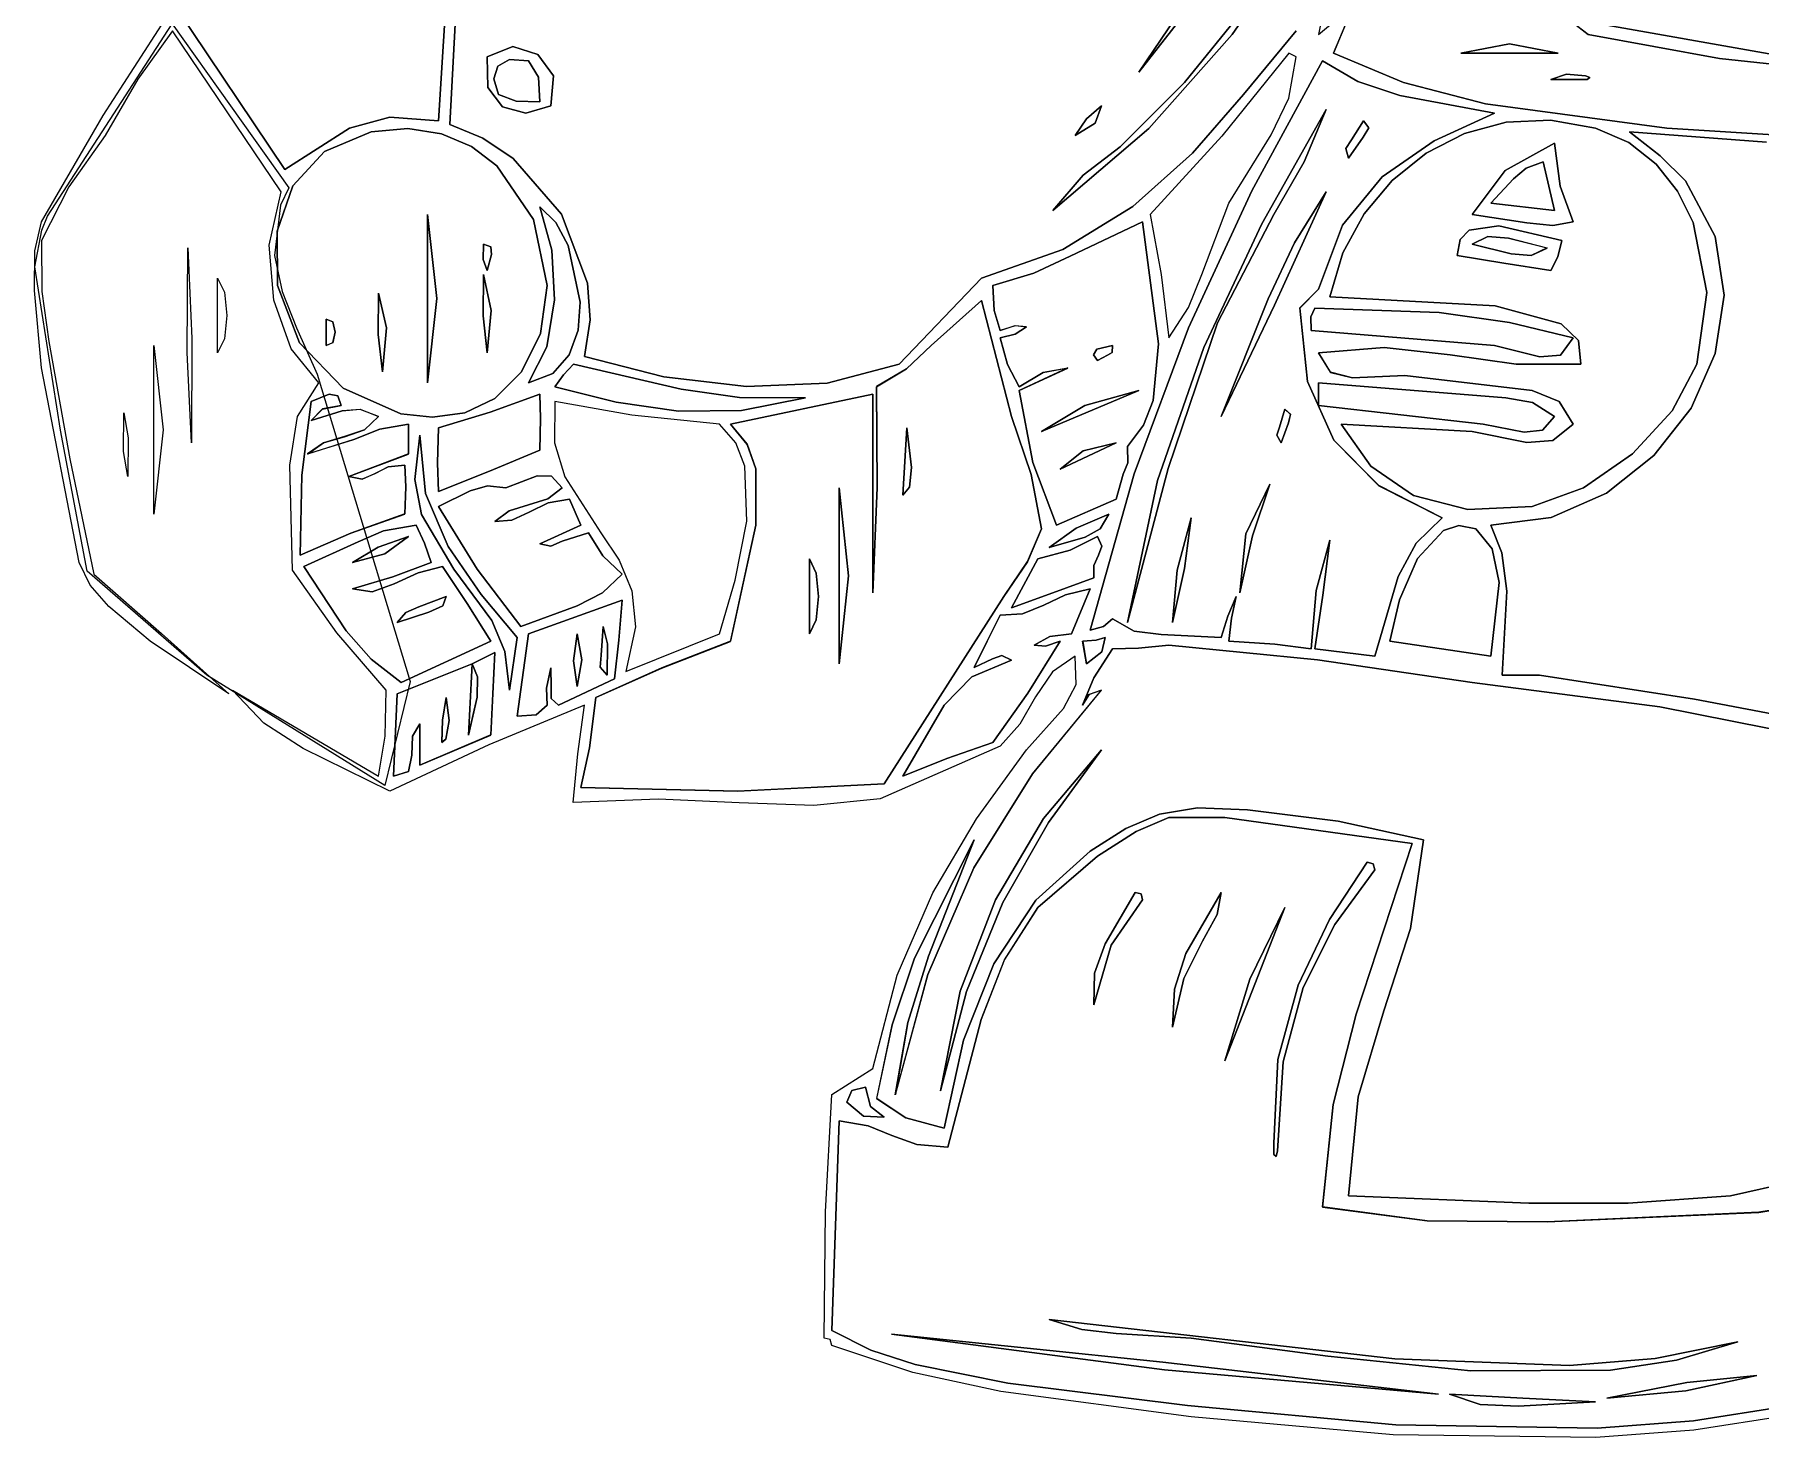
# Model space of a CAD drawing. Header units: inches. Extents: x 9 to 288, y -355 to -66.
# Drawn here: x 9.2 to 112.6, y -345.6 to -261.6 of the extents above; entities that cross this region are included whole.
import ezdxf

# ---------------------------------------------------------------- set-up
doc = ezdxf.new("R2010")
doc.units = ezdxf.units.IN
doc.header["$MEASUREMENT"] = 0
doc.layers.add('Layer 1', color=7, linetype='Continuous')

msp = doc.modelspace()

# ---------------------------------------------------------------- linework, layer by layer
at = {"layer": 'Layer 1', "color": 7, "lineweight": 9}
for points in [[(75.35, -263.83), (78.47, -259.86), (81.18, -255.53), (84.77, -250.59), (85.49, -249.06), (85.67, -247.45), (83.36, -251.88), (80.63, -256.04), (75.35, -263.83), (75.35, -263.83)], [(85.67, -247.45), (85.49, -249.06), (84.77, -250.59), (81.18, -255.53), (78.47, -259.86), (75.35, -263.83), (80.63, -256.04), (83.36, -251.88), (85.67, -247.45), (85.67, -247.45)], [(87.69, -250.37), (84.81, -255.39), (81.62, -260.11), (78.09, -264.45), (74.23, -268.32), (72.02, -270.01), (70.19, -272.13), (75.94, -267.22), (80.95, -261.58), (85.3, -255.27), (89.04, -248.35), (88.09, -249.21), (87.69, -250.37), (87.69, -250.37)], [(89.04, -248.35), (85.3, -255.27), (80.95, -261.58), (75.94, -267.22), (70.19, -272.13), (72.02, -270.01), (74.23, -268.32), (78.09, -264.45), (81.62, -260.11), (84.81, -255.39), (87.69, -250.37), (88.09, -249.21), (89.04, -248.35), (89.04, -248.35)], [(102.72, -260.91), (113.46, -262.8), (118.98, -263.39), (124.49, -263.38), (121.4, -262.52), (118.82, -260.88), (116.84, -258.59), (115.51, -255.75), (109.21, -253.42), (102.73, -251.26), (102.54, -251.75), (102.28, -252.16), (102.17, -251.14), (101.38, -250.82), (101.34, -253.36), (101.7, -255.93), (102.72, -260.91), (102.72, -260.91)], [(101.38, -250.82), (102.17, -251.14), (102.28, -252.16), (102.54, -251.75), (102.72, -251.26), (109.21, -253.42), (115.51, -255.75), (116.84, -258.59), (118.82, -260.88), (121.4, -262.52), (124.49, -263.38), (118.98, -263.39), (113.46, -262.8), (102.72, -260.91), (101.7, -255.93), (101.34, -253.36), (101.38, -250.82), (101.38, -250.82)], [(17.69, -260.01), (24.19, -269.66), (28.05, -267.2), (30.47, -266.54), (33.39, -266.75), (34.26, -252.74)], [(34.27, -252.74), (33.39, -266.75), (30.47, -266.54), (28.05, -267.2), (24.19, -269.66), (17.69, -260.01)], [(34.8, -253.05), (34.06, -266.97), (36.05, -267.8), (37.86, -269.01), (40.75, -272.35), (42.31, -276.47), (42.47, -278.67), (42.14, -280.88), (46.88, -282.08), (51.85, -282.66), (56.67, -282.46), (60.99, -281.33), (65.93, -276.17), (70.8, -274.46), (74.99, -271.88), (78.57, -268.7), (81.63, -265.18), (84.77, -261.36)], [(84.77, -261.36), (81.63, -265.18), (78.57, -268.7), (74.99, -271.88), (70.8, -274.46), (65.93, -276.17), (60.99, -281.33), (56.67, -282.46), (51.85, -282.66), (46.88, -282.08), (42.14, -280.88), (42.47, -278.67), (42.31, -276.47), (40.75, -272.35), (37.86, -269.01), (36.05, -267.8), (34.07, -266.97), (34.8, -253.05)], [(86.12, -261.59), (89.41, -258.82), (91, -257.38), (92.18, -255.53), (90.62, -255.26), (89.36, -255.42), (87.62, -256.76), (86.64, -259), (86.12, -261.59), (86.12, -261.59)], [(133.69, -264.95), (127.79, -266.78), (121.09, -267.59), (114.02, -267.64), (106.99, -267.19), (96.12, -265.73), (91.2, -264.46), (87.02, -262.71), (87.93, -260.52), (89.55, -259.5), (91.81, -259.3), (94.65, -259.57), (99.17, -260.03), (100.93, -260.54), (102.28, -261.59), (110.14, -263.02), (118.36, -263.89), (133.69, -264.95), (133.69, -264.95)], [(102.28, -261.59), (100.92, -260.54), (99.17, -260.03), (94.65, -259.57), (91.81, -259.3), (89.55, -259.5), (87.93, -260.51), (87.02, -262.71), (91.2, -264.46), (96.12, -265.73), (106.99, -267.19), (114.02, -267.64), (121.09, -267.59), (127.79, -266.78), (133.69, -264.95), (118.36, -263.89), (110.14, -263.02), (102.28, -261.59), (102.28, -261.59)], [(114.25, -344.31), (108.61, -345.18), (102.73, -345.62), (90.59, -345.47), (78.49, -344.38), (67.09, -342.86), (61.8, -341.73), (56.95, -340.12), (56.86, -339.76), (56.5, -339.67), (56.57, -332.11), (56.95, -325.08), (59.41, -323.51), (60.88, -317.93), (63, -313), (65.62, -308.56), (68.61, -304.44), (70.84, -301.96), (71.59, -300.52), (71.53, -298.83), (70.17, -299.75), (69.15, -301.25), (68.21, -302.89), (67.04, -304.22), (63.45, -305.79), (59.86, -307.36), (55.87, -307.76), (51.4, -307.61), (46.57, -307.39), (41.46, -307.58), (41.73, -304.67), (42.14, -301.75), (36.4, -304.14), (30.47, -306.91), (25.28, -304.36), (22.93, -302.84), (21.05, -300.85), (29.8, -306.01), (30.2, -303.61), (30.25, -300.85), (27.29, -297.42), (24.64, -293.67), (24.48, -287.39), (24.94, -284.47), (26.21, -282.45), (24.56, -280.42), (23.52, -277.5), (23.25, -274.2), (23.96, -271.01), (17.46, -261.36), (15.38, -264.25), (13.42, -267.64), (11.23, -270.71), (9.6, -273.93), (9.62, -276.98), (10.05, -279.98), (11.3, -287.01), (12.74, -293.9), (16.8, -297.47), (20.82, -301.07), (16.11, -297.93), (13.64, -295.84), (12.51, -294.57), (11.85, -293.22), (9.6, -281.55), (9.18, -276.92), (9.21, -274.55), (9.6, -272.8), (13.3, -266.43), (17.01, -260.69)], [(30.18, -306.56), (19.51, -299.95), (12.33, -293.72), (10.74, -285.28), (9.21, -275.49), (9.63, -273.31), (9.97, -272.47), (17.43, -260.95), (24.42, -270.77), (23.92, -271.81), (23.57, -274.83), (24.03, -276.98), (24.88, -279.16), (26.12, -281.92), (31.69, -300.33), (30.18, -306.56), (30.18, -306.56)], [(36.31, -262.93), (36.34, -264.76), (37.23, -265.91), (38.62, -266.3), (40.12, -265.85), (40.27, -264.06), (39.34, -262.78), (37.84, -262.3), (36.31, -262.93), (36.31, -262.93)], [(40.12, -265.85), (38.62, -266.3), (37.23, -265.91), (36.34, -264.76), (36.31, -262.93), (37.84, -262.3), (39.34, -262.78), (40.27, -264.06), (40.12, -265.85), (40.12, -265.85)], [(94.65, -262.71), (100.48, -262.71), (97.56, -262.15), (94.65, -262.71), (94.65, -262.71)], [(100.48, -262.71), (94.65, -262.71), (97.56, -262.15), (100.48, -262.71), (100.48, -262.71)], [(36.98, -265.18), (38.04, -265.58), (39.45, -265.62), (39.37, -264.13), (38.78, -263.16), (37.64, -263.08), (36.94, -263.48), (36.71, -264.23), (36.98, -265.18), (36.98, -265.18)], [(38.78, -263.16), (39.37, -264.13), (39.45, -265.62), (38.04, -265.58), (36.98, -265.18), (36.71, -264.23), (36.94, -263.48), (37.64, -263.08), (38.78, -263.16), (38.78, -263.16)], [(81.18, -295.24), (80.68, -296.42), (80.29, -297.71), (76.69, -297.53), (75.07, -297.33), (73.78, -296.59), (73.23, -297.04), (72.43, -297.26), (75.07, -287.89), (78.33, -279.15), (82.12, -270.94), (86.35, -263.16), (88.48, -264.39), (90.99, -265.24), (96.67, -266.3), (93.05, -267.95), (89.93, -270.11), (87.55, -273), (86.12, -276.84), (85, -277.97), (85.45, -282.36), (87.03, -285.89), (89.73, -288.61), (93.52, -290.53), (91.97, -292.06), (90.88, -294.05), (89.49, -298.83), (85.9, -298.38), (86.37, -295.16), (86.79, -291.88), (85.98, -294.88), (85.67, -298.38), (83.5, -298.1), (80.74, -297.93), (80.91, -296.54), (81.18, -295.24), (81.18, -295.24)], [(80.74, -297.93), (83.5, -298.1), (85.67, -298.38), (85.98, -294.88), (86.79, -291.88), (86.37, -295.16), (85.9, -298.38), (89.49, -298.83), (90.88, -294.05), (91.97, -292.06), (93.52, -290.53), (89.73, -288.6), (87.03, -285.89), (85.45, -282.36), (85, -277.96), (86.12, -276.84), (87.55, -273), (89.93, -270.11), (93.05, -267.95), (96.67, -266.3), (90.99, -265.24), (88.48, -264.39), (86.35, -263.16), (82.12, -270.94), (78.33, -279.15), (75.07, -287.89), (72.43, -297.26), (73.23, -297.04), (73.78, -296.59), (75.07, -297.33), (76.69, -297.53), (80.29, -297.71), (80.68, -296.42), (81.18, -295.24), (80.91, -296.54), (80.74, -297.93), (80.74, -297.93)], [(76.02, -272.36), (76.68, -275.96), (77.15, -279.76), (78.32, -277.94), (79.12, -275.95), (80.74, -271.68), (83.28, -267.59), (84.34, -265.4), (84.77, -262.93), (84.33, -262.71), (80.32, -267.67), (76.02, -272.36), (76.02, -272.36)], [(71.54, -267.64), (72.74, -266.89), (73.11, -265.85), (72.22, -266.64), (71.54, -267.64), (71.54, -267.64)], [(73.11, -265.85), (72.74, -266.89), (71.54, -267.64), (72.22, -266.64), (73.11, -265.85), (73.11, -265.85)], [(74.68, -296.81), (77.1, -287.57), (80.06, -278.86), (83.43, -272.36), (85.26, -269.21), (86.57, -266.07), (82.71, -272.93), (79.24, -280.34), (76.47, -288.3), (74.68, -296.81), (74.68, -296.81)], [(86.57, -266.07), (85.26, -269.21), (83.43, -272.36), (80.06, -278.86), (77.1, -287.57), (74.68, -296.81), (76.47, -288.3), (79.24, -280.34), (82.71, -272.93), (86.57, -266.07), (86.57, -266.07)], [(87.47, -284.92), (95.32, -285.37), (98.59, -286.03), (100.15, -285.91), (101.38, -284.92), (100.54, -283.56), (98.91, -282.9), (91.28, -282), (88.16, -282.15), (86.83, -281.81), (86.12, -280.66), (90.05, -280.33), (94.01, -280.77), (97.95, -281.33), (101.83, -281.33), (101.69, -279.91), (100.66, -278.91), (96.71, -277.84), (86.79, -277.29), (87.58, -274.67), (88.85, -272.33), (90.53, -270.32), (92.56, -268.7), (94.86, -267.52), (97.36, -266.84), (100.01, -266.71), (102.72, -267.19), (104.71, -268.06), (106.34, -269.35), (107.63, -270.96), (108.57, -272.84), (109.39, -277.04), (108.78, -281.33), (107.31, -284.12), (104.93, -286.7), (102, -288.74), (98.91, -289.86), (95.06, -290.04), (91.81, -289.19), (89.25, -287.44), (87.47, -284.92), (87.47, -284.92)], [(98.91, -289.86), (102, -288.74), (104.93, -286.7), (107.31, -284.12), (108.78, -281.33), (109.39, -277.04), (108.57, -272.84), (107.63, -270.97), (106.34, -269.35), (104.71, -268.06), (102.72, -267.19), (100.01, -266.71), (97.36, -266.84), (94.86, -267.52), (92.56, -268.7), (90.53, -270.32), (88.85, -272.33), (87.58, -274.67), (86.79, -277.29), (96.71, -277.84), (100.66, -278.91), (101.69, -279.91), (101.83, -281.33), (97.95, -281.33), (94.01, -280.77), (90.05, -280.33), (86.12, -280.66), (86.83, -281.82), (88.16, -282.15), (91.28, -282), (98.91, -282.9), (100.54, -283.56), (101.38, -284.92), (100.15, -285.91), (98.59, -286.03), (95.32, -285.37), (87.47, -284.92), (89.25, -287.44), (91.81, -289.19), (95.06, -290.04), (98.91, -289.86), (98.91, -289.86)], [(87.92, -268.99), (88.79, -267.74), (89.14, -267.18), (88.81, -266.75), (88.1, -267.89), (87.76, -268.41), (87.92, -268.99), (87.92, -268.99)], [(88.81, -266.75), (89.14, -267.18), (88.79, -267.74), (87.92, -268.99), (87.76, -268.41), (88.1, -267.89), (88.81, -266.75), (88.81, -266.75)], [(23.74, -276.62), (25.06, -280.05), (27.68, -282.76), (31.13, -284.3), (33.03, -284.5), (34.96, -284.25), (36.77, -283.38), (38.37, -281.78), (39.49, -279.5), (39.9, -276.62), (39.08, -272.67), (36.89, -269.46), (35.36, -268.3), (33.57, -267.53), (31.56, -267.22), (29.35, -267.42), (26.55, -268.6), (24.67, -270.64), (23.73, -273.37), (23.74, -276.62), (23.74, -276.62)], [(29.35, -267.42), (31.56, -267.22), (33.57, -267.53), (35.36, -268.3), (36.89, -269.46), (39.08, -272.67), (39.9, -276.62), (39.49, -279.5), (38.37, -281.78), (36.77, -283.38), (34.96, -284.25), (33.03, -284.5), (31.13, -284.3), (27.68, -282.76), (25.06, -280.05), (23.74, -276.62), (23.73, -273.37), (24.67, -270.64), (26.55, -268.6), (29.35, -267.42), (29.35, -267.42)], [(117.69, -303.12), (108.65, -301.4), (99.36, -299.95), (97.12, -299.95), (97.4, -294.92), (97.1, -292.63), (96.44, -290.98), (100.06, -290.52), (103.37, -289.06), (106.21, -286.81), (108.44, -283.96), (109.89, -280.69), (110.42, -277.2), (109.88, -273.68), (108.11, -270.34), (106.59, -268.85), (104.74, -267.42), (112.95, -268.03)], [(112.95, -268.03), (104.74, -267.42), (106.59, -268.85), (108.11, -270.34), (109.88, -273.68), (110.42, -277.2), (109.89, -280.69), (108.44, -283.96), (106.21, -286.81), (103.37, -289.06), (100.06, -290.52), (96.44, -290.98), (97.1, -292.63), (97.4, -294.92), (97.12, -299.95), (99.36, -299.95), (108.65, -301.4), (117.69, -303.12)], [(95.32, -272.36), (98.59, -272.87), (100.15, -273.03), (101.38, -272.8), (100.59, -270.67), (100.26, -268.09), (97.3, -269.73), (95.32, -272.36), (95.32, -272.36)], [(100.26, -268.09), (100.59, -270.67), (101.38, -272.8), (100.15, -273.03), (98.59, -272.87), (95.32, -272.36), (97.3, -269.73), (100.26, -268.09), (100.26, -268.09)], [(96.44, -271.68), (100.26, -272.13), (99.58, -269.21), (98.55, -269.59), (97.79, -270.23), (96.44, -271.68), (96.44, -271.68)], [(99.58, -269.21), (100.26, -272.13), (96.44, -271.68), (97.79, -270.23), (98.55, -269.59), (99.58, -269.21), (99.58, -269.21)], [(39.45, -271.91), (40.41, -272.85), (41.16, -274.23), (41.88, -277.61), (41.75, -279.3), (41.22, -280.78), (40.24, -281.88), (38.78, -282.45), (39.88, -280.29), (40.33, -277.47), (40.17, -274.5), (39.45, -271.91), (39.45, -271.91)], [(38.78, -282.45), (40.24, -281.88), (41.22, -280.78), (41.75, -279.3), (41.88, -277.61), (41.16, -274.22), (40.41, -272.85), (39.45, -271.91), (40.17, -274.5), (40.33, -277.47), (39.88, -280.29), (38.78, -282.45), (38.78, -282.45)], [(80.29, -284.47), (83.47, -277.79), (86.57, -271.01), (84.68, -274.06), (83.1, -277.41), (80.29, -284.47), (80.29, -284.47)], [(86.57, -271.01), (83.47, -277.79), (80.29, -284.47), (83.1, -277.41), (84.68, -274.06), (86.57, -271.01), (86.57, -271.01)], [(32.72, -272.36), (33.28, -277.4), (32.72, -282.45), (32.72, -272.36), (32.72, -272.36)], [(32.72, -282.45), (33.28, -277.4), (32.72, -272.36), (32.72, -282.45), (32.72, -282.45)], [(75.57, -272.8), (76.53, -280.11), (76.2, -283.5), (75.62, -284.98), (74.68, -286.27), (74.69, -287.24), (74.41, -287.91), (74, -289.41), (70.41, -290.98), (69, -287.23), (68.17, -282.9), (71.09, -281.56), (69.62, -281.83), (68.17, -282.68), (67.48, -281.35), (67.05, -279.76), (67.94, -279.53), (68.62, -279.09), (67.94, -279.03), (67.05, -279.31), (66.68, -278.11), (66.6, -276.62), (69.05, -275.88), (71.24, -274.86), (75.57, -272.8), (75.57, -272.8)], [(66.6, -276.62), (66.68, -278.11), (67.05, -279.31), (67.94, -279.02), (68.62, -279.09), (67.94, -279.53), (67.05, -279.76), (67.48, -281.35), (68.17, -282.68), (69.62, -281.83), (71.09, -281.55), (68.17, -282.9), (69, -287.23), (70.41, -290.98), (74, -289.41), (74.41, -287.91), (74.69, -287.24), (74.68, -286.27), (75.62, -284.98), (76.2, -283.5), (76.53, -280.11), (75.57, -272.8), (71.24, -274.86), (69.05, -275.88), (66.6, -276.62), (66.6, -276.62)], [(94.42, -274.82), (97.21, -275.29), (100.03, -275.72), (100.46, -274.91), (100.7, -273.93), (96.92, -273.04), (95.15, -273.3), (94.61, -273.86), (94.42, -274.82), (94.42, -274.82)], [(100.7, -273.93), (100.46, -274.91), (100.03, -275.72), (97.21, -275.29), (94.42, -274.82), (94.61, -273.86), (95.15, -273.3), (96.92, -273.04), (100.7, -273.93), (100.7, -273.93)], [(95.32, -274.15), (97.65, -274.72), (98.85, -274.82), (99.81, -274.38), (97.49, -273.78), (96.26, -273.69), (95.32, -274.15), (95.32, -274.15)], [(99.81, -274.37), (98.85, -274.82), (97.65, -274.72), (95.32, -274.15), (96.26, -273.69), (97.49, -273.78), (99.81, -274.37), (99.81, -274.37)], [(18.36, -274.37), (18.61, -279.79), (18.58, -286.04), (18.33, -280.63), (18.36, -274.37), (18.36, -274.37)], [(36.08, -274.15), (36.52, -274.31), (36.56, -274.77), (36.31, -275.72), (36.06, -275.07), (36.08, -274.15), (36.08, -274.15)], [(36.31, -275.72), (36.56, -274.77), (36.52, -274.31), (36.08, -274.15), (36.06, -275.07), (36.31, -275.72), (36.31, -275.72)], [(36.08, -275.95), (36.54, -278.12), (36.31, -280.66), (36.06, -278.44), (36.08, -275.95), (36.08, -275.95)], [(36.31, -280.66), (36.54, -278.12), (36.08, -275.95), (36.06, -278.44), (36.31, -280.66), (36.31, -280.66)], [(20.15, -276.17), (20.57, -277.01), (20.71, -278.41), (20.57, -279.81), (20.15, -280.66), (20.15, -276.17), (20.15, -276.17)], [(29.8, -277.07), (30.28, -279.16), (30.03, -281.78), (29.77, -279.56), (29.8, -277.07), (29.8, -277.07)], [(30.03, -281.78), (30.28, -279.16), (29.8, -277.07), (29.77, -279.56), (30.03, -281.78), (30.03, -281.78)], [(50.89, -284.92), (51.89, -286.13), (52.41, -287.59), (52.41, -290.98), (50.89, -297.93), (46.76, -299.52), (42.82, -301.3), (42.44, -304.31), (41.92, -306.69), (51.31, -306.9), (60.09, -306.46), (67.27, -295.24), (68.68, -293.16), (69.52, -291.2), (68.89, -287.94), (67.72, -284.47), (65.93, -277.51), (62.9, -280.21), (61.43, -281.6), (59.64, -282.67), (59.67, -288.71), (59.42, -295.02), (59.42, -283.12), (50.89, -284.92), (50.89, -284.92)], [(59.42, -283.13), (59.42, -295.02), (59.67, -288.71), (59.64, -282.68), (61.43, -281.6), (62.91, -280.22), (65.93, -277.52), (67.72, -284.47), (68.89, -287.94), (69.52, -291.2), (68.68, -293.17), (67.27, -295.24), (60.09, -306.46), (51.32, -306.9), (41.92, -306.69), (42.44, -304.32), (42.82, -301.3), (46.76, -299.53), (50.89, -297.94), (52.41, -290.98), (52.41, -287.59), (51.89, -286.14), (50.89, -284.92), (59.42, -283.13), (59.42, -283.13)], [(101.38, -279.76), (100.61, -280.8), (99.37, -280.9), (96.67, -280.21), (85.67, -279.31), (85.65, -278.5), (85.9, -277.97), (93.35, -278.24), (97.56, -278.83), (101.38, -279.76), (101.38, -279.76)], [(85.9, -277.97), (85.65, -278.5), (85.67, -279.31), (96.67, -280.21), (99.37, -280.9), (100.61, -280.8), (101.38, -279.76), (97.56, -278.83), (93.35, -278.24), (85.9, -277.97), (85.9, -277.97)], [(26.66, -278.64), (27.06, -278.8), (27.19, -279.42), (27.06, -280.05), (26.66, -280.21), (26.66, -278.64), (26.66, -278.64)], [(26.66, -280.21), (27.06, -280.04), (27.19, -279.42), (27.06, -278.8), (26.66, -278.64), (26.66, -280.21), (26.66, -280.21)], [(16.34, -280.21), (16.9, -285.26), (16.34, -290.31), (16.34, -280.21), (16.34, -280.21)], [(72.88, -281.11), (73.47, -280.8), (73.76, -280.64), (73.78, -280.21), (72.83, -280.44), (72.64, -280.77), (72.88, -281.11), (72.88, -281.11)], [(73.78, -280.21), (73.76, -280.64), (73.47, -280.8), (72.88, -281.11), (72.64, -280.77), (72.83, -280.44), (73.78, -280.21), (73.78, -280.21)], [(55.38, -283.35), (51.54, -284.11), (47.76, -284.14), (44.03, -283.61), (40.35, -282.68), (40.87, -281.96), (41.47, -281.33), (47.93, -282.83), (51.43, -283.32), (55.38, -283.35), (55.38, -283.35)], [(41.47, -281.33), (40.87, -281.96), (40.35, -282.68), (44.03, -283.61), (47.76, -284.14), (51.54, -284.11), (55.38, -283.35), (51.43, -283.32), (47.93, -282.83), (41.47, -281.33), (41.47, -281.33)], [(25.76, -283.57), (25.19, -287.97), (25.09, -292.77), (28.14, -291.45), (31.37, -290.31), (31.44, -288.67), (31.37, -287.39), (30.38, -287.47), (29.57, -287.89), (28.82, -288.22), (28.01, -288.06), (31.6, -286.72), (31.6, -284.92), (29.88, -285.23), (28.32, -285.85), (25.54, -286.72), (26.5, -286.05), (27.75, -285.68), (28.96, -285.26), (29.8, -284.47), (28.69, -284.04), (27.61, -284.12), (25.76, -284.7), (26.43, -284.02), (27.56, -283.8), (27.36, -283.23), (26.83, -283.13), (25.76, -283.57), (25.76, -283.57)], [(27.56, -283.8), (26.43, -284.01), (25.76, -284.7), (27.61, -284.12), (28.69, -284.03), (29.8, -284.47), (28.96, -285.26), (27.75, -285.67), (26.5, -286.05), (25.54, -286.71), (28.32, -285.85), (29.88, -285.23), (31.6, -284.92), (31.6, -286.71), (28.01, -288.06), (28.82, -288.22), (29.57, -287.88), (30.38, -287.47), (31.37, -287.39), (31.44, -288.67), (31.37, -290.3), (28.14, -291.45), (25.09, -292.77), (25.19, -287.97), (25.76, -283.57), (26.83, -283.13), (27.36, -283.23), (27.56, -283.8), (27.56, -283.8)], [(33.39, -285.14), (33.32, -287.25), (33.39, -288.96), (36.44, -287.74), (39.45, -286.49), (39.49, -284.58), (39.45, -283.12), (36.49, -284.21), (33.39, -285.14), (33.39, -285.14)], [(39.45, -283.13), (39.49, -284.58), (39.45, -286.49), (36.44, -287.74), (33.39, -288.96), (33.32, -287.25), (33.39, -285.15), (36.49, -284.21), (39.45, -283.13), (39.45, -283.13)], [(69.52, -285.37), (75.35, -282.9), (72.11, -283.81), (69.52, -285.37), (69.52, -285.37)], [(75.35, -282.9), (69.52, -285.37), (72.11, -283.81), (75.35, -282.9), (75.35, -282.9)], [(86.12, -282.45), (97.34, -283.35), (98.94, -283.63), (100.26, -284.47), (99.54, -285.28), (98.43, -285.4), (95.99, -284.92), (86.12, -283.8), (86.12, -282.45), (86.12, -282.45)], [(86.12, -283.8), (95.99, -284.92), (98.43, -285.4), (99.54, -285.28), (100.26, -284.47), (98.94, -283.63), (97.34, -283.35), (86.12, -282.45), (86.12, -283.8), (86.12, -283.8)], [(14.54, -284.25), (14.79, -285.74), (14.77, -288.06), (14.52, -286.57), (14.54, -284.25), (14.54, -284.25)], [(44.61, -299.73), (50.22, -297.49), (51.16, -294.27), (51.87, -290.74), (51.75, -287.44), (51.2, -286.05), (50.22, -284.92), (44.98, -284.39), (40.35, -283.57), (40.33, -286.05), (40.95, -288.07), (43.12, -291.43), (44.21, -293.07), (44.97, -294.9), (45.19, -297.06), (44.61, -299.73), (44.61, -299.73)], [(83.88, -286.04), (84.32, -284.85), (84.43, -284.34), (84.1, -284.02), (83.78, -285.11), (83.62, -285.58), (83.88, -286.04), (83.88, -286.04)], [(84.1, -284.02), (84.43, -284.33), (84.32, -284.85), (83.88, -286.04), (83.62, -285.58), (83.78, -285.11), (84.1, -284.02), (84.1, -284.02)], [(61.21, -289.18), (61.6, -288.69), (61.72, -287.52), (61.44, -285.14), (61.21, -289.18), (61.21, -289.18)], [(61.44, -285.14), (61.72, -287.52), (61.6, -288.69), (61.21, -289.18), (61.44, -285.14), (61.44, -285.14)], [(32.27, -285.59), (32.61, -289.08), (33.97, -292.25), (35.94, -295.12), (38.1, -297.71), (37.65, -300.85), (37.37, -298.55), (36.59, -296.68), (34.31, -293.6), (32.36, -290.33), (31.98, -288.23), (32.27, -285.59), (32.27, -285.59)], [(37.65, -300.85), (38.1, -297.71), (35.94, -295.12), (33.97, -292.25), (32.61, -289.08), (32.27, -285.59), (31.98, -288.23), (32.36, -290.33), (34.31, -293.6), (36.59, -296.68), (37.37, -298.55), (37.65, -300.85), (37.65, -300.85)], [(70.64, -287.61), (74, -286.04), (72.02, -286.52), (70.64, -287.61), (70.64, -287.61)], [(74, -286.04), (70.64, -287.61), (72.02, -286.52), (74, -286.04), (74, -286.04)], [(40.8, -288.74), (39.93, -289.39), (38.78, -289.75), (37.63, -290.11), (36.76, -290.76), (37.79, -290.68), (38.83, -290.19), (39.95, -289.64), (41.24, -289.41), (41.92, -290.98), (39.45, -292.1), (40.12, -292.23), (40.8, -291.94), (42.37, -291.43), (43.23, -292.81), (44.39, -293.9), (43.21, -295.02), (41.69, -295.8), (38.33, -297.04), (35.71, -293.6), (33.39, -289.86), (35.29, -288.91), (36.33, -288.62), (37.43, -288.74), (39.3, -288.01), (40.15, -288.03), (40.8, -288.74), (40.8, -288.74)], [(37.43, -288.74), (36.33, -288.62), (35.29, -288.91), (33.39, -289.86), (35.71, -293.6), (38.33, -297.04), (41.69, -295.8), (43.21, -295.02), (44.39, -293.9), (43.23, -292.81), (42.37, -291.43), (40.8, -291.94), (40.12, -292.23), (39.45, -292.1), (41.92, -290.98), (41.24, -289.41), (39.95, -289.64), (38.82, -290.19), (37.79, -290.68), (36.76, -290.76), (37.63, -290.11), (38.78, -289.75), (39.93, -289.39), (40.8, -288.74), (40.15, -288.03), (39.3, -288.01), (37.43, -288.74), (37.43, -288.74)], [(81.41, -295.02), (82.17, -291.62), (83.2, -288.51), (81.76, -291.5), (81.41, -295.02), (81.41, -295.02)], [(83.2, -288.51), (82.17, -291.62), (81.41, -295.02), (81.76, -291.5), (83.2, -288.51), (83.2, -288.51)], [(57.4, -299.28), (57.96, -294.01), (57.4, -288.74), (57.4, -299.28), (57.4, -299.28)], [(57.4, -288.74), (57.96, -294.01), (57.4, -299.28), (57.4, -288.74), (57.4, -288.74)], [(73.56, -290.31), (73.04, -291.19), (72.14, -291.69), (69.97, -292.32), (71.59, -291.15), (73.56, -290.31), (73.56, -290.31)], [(69.97, -292.32), (72.14, -291.69), (73.04, -291.19), (73.56, -290.31), (71.59, -291.15), (69.97, -292.32), (69.97, -292.32)], [(77.37, -296.81), (78.09, -293.56), (78.49, -290.53), (77.64, -293.66), (77.37, -296.81), (77.37, -296.81)], [(78.49, -290.53), (78.09, -293.56), (77.37, -296.81), (77.64, -293.66), (78.49, -290.53), (78.49, -290.53)], [(32.05, -290.98), (32.54, -292.05), (32.94, -293.22), (30.65, -294.07), (28.23, -294.79), (29.41, -294.97), (30.74, -294.49), (32.17, -293.82), (33.62, -293.45), (35.1, -295.67), (36.53, -297.93), (31.15, -300.4), (29.36, -299), (27.86, -297.3), (25.31, -293.45), (28.57, -291.97), (30.1, -291.31), (32.05, -290.98), (32.05, -290.98)], [(25.31, -293.45), (27.86, -297.3), (29.36, -299), (31.15, -300.4), (36.53, -297.93), (35.1, -295.67), (33.62, -293.45), (32.17, -293.82), (30.74, -294.49), (29.41, -294.97), (28.23, -294.79), (30.65, -294.07), (32.94, -293.22), (32.54, -292.05), (32.05, -290.98), (30.1, -291.31), (28.57, -291.97), (25.31, -293.45), (25.31, -293.45)], [(96.44, -298.83), (90.38, -297.93), (90.96, -295.45), (92.05, -292.97), (93.6, -291.29), (94.52, -291), (95.55, -291.2), (96.52, -292.39), (96.94, -294.4), (96.44, -298.83), (96.44, -298.83)], [(95.54, -291.2), (94.52, -291), (93.6, -291.29), (92.05, -292.97), (90.96, -295.45), (90.38, -297.93), (96.44, -298.83), (96.94, -294.4), (96.52, -292.39), (95.54, -291.2), (95.54, -291.2)], [(28.23, -293.22), (30.17, -292.7), (31.6, -291.65), (29.77, -292.29), (28.23, -293.22), (28.23, -293.22)], [(31.6, -291.65), (30.17, -292.7), (28.23, -293.22), (29.77, -292.29), (31.6, -291.65), (31.6, -291.65)], [(72.88, -291.65), (73.14, -292.23), (72.94, -292.78), (72.65, -293.38), (72.66, -294.12), (70.19, -295.02), (67.72, -295.92), (69.29, -293), (71.23, -292.47), (72.88, -291.65), (72.88, -291.65)], [(69.29, -293), (67.72, -295.92), (70.19, -295.02), (72.66, -294.12), (72.65, -293.38), (72.94, -292.78), (73.14, -292.23), (72.88, -291.65), (71.23, -292.47), (69.29, -293), (69.29, -293)], [(55.61, -297.49), (56.02, -296.64), (56.16, -295.24), (56.02, -293.84), (55.61, -293), (55.61, -297.49), (55.61, -297.49)], [(55.61, -293), (56.02, -293.84), (56.16, -295.24), (56.02, -296.64), (55.61, -297.49), (55.61, -293), (55.61, -293)], [(30.92, -296.81), (32.81, -296.18), (33.64, -295.81), (33.84, -295.24), (32.21, -295.86), (31.43, -296.2), (30.92, -296.81), (30.92, -296.81)], [(33.84, -295.24), (33.64, -295.81), (32.81, -296.18), (30.92, -296.81), (31.43, -296.2), (32.21, -295.86), (33.84, -295.24), (33.84, -295.24)], [(44.39, -295.47), (44.2, -297.86), (43.94, -300.18), (40.57, -301.75), (40.14, -301.36), (40.13, -300.65), (40.12, -299.51), (39.85, -300.74), (39.9, -301.75), (39.25, -302.34), (38.1, -302.42), (38.78, -297.49), (44.39, -295.47), (44.39, -295.47)], [(38.78, -297.49), (38.1, -302.42), (39.25, -302.34), (39.9, -301.75), (39.85, -300.74), (40.12, -299.51), (40.13, -300.65), (40.14, -301.36), (40.57, -301.75), (43.94, -300.18), (44.2, -297.86), (44.39, -295.47), (38.78, -297.49), (38.78, -297.49)], [(72.43, -294.79), (71.31, -297.49), (70.02, -297.65), (69.07, -298.16), (69.75, -298.22), (70.64, -297.93), (68.69, -301.03), (66.6, -303.99), (63.85, -304.95), (61.21, -306.01), (63.69, -301.76), (65.35, -300.05), (67.72, -299.06), (67.14, -298.79), (66.59, -298.99), (65.48, -299.5), (66.26, -297.93), (67.05, -296.36), (68.38, -296.29), (69.65, -295.76), (70.96, -295.14), (72.43, -294.79), (72.43, -294.79)], [(67.05, -296.36), (66.26, -297.93), (65.48, -299.5), (66.59, -298.99), (67.14, -298.79), (67.72, -299.06), (65.35, -300.05), (63.69, -301.76), (61.21, -306.01), (63.85, -304.95), (66.6, -303.99), (68.69, -301.03), (70.64, -297.93), (69.75, -298.22), (69.07, -298.16), (70.02, -297.65), (71.31, -297.49), (72.43, -294.79), (70.96, -295.14), (69.65, -295.76), (68.38, -296.29), (67.05, -296.36), (67.05, -296.36)], [(41.69, -300.63), (41.97, -299.05), (41.69, -297.49), (41.47, -299.11), (41.69, -300.63), (41.69, -300.63)], [(41.69, -297.49), (41.97, -299.05), (41.69, -300.63), (41.47, -299.11), (41.69, -297.49), (41.69, -297.49)], [(43.49, -299.95), (43.51, -298.08), (43.26, -297.04), (43.13, -298.77), (43.07, -299.47), (43.49, -299.95), (43.49, -299.95)], [(43.26, -297.04), (43.51, -298.08), (43.49, -299.95), (43.07, -299.47), (43.13, -298.77), (43.26, -297.04), (43.26, -297.04)], [(73.33, -297.71), (73.13, -298.57), (72.21, -299.28), (71.98, -297.93), (72.8, -297.87), (73.33, -297.71), (73.33, -297.71)], [(71.99, -297.93), (72.21, -299.28), (73.13, -298.57), (73.33, -297.71), (72.8, -297.87), (71.99, -297.93), (71.99, -297.93)], [(35.41, -299.28), (35.19, -303.54), (35.7, -301.27), (35.72, -300.05), (35.41, -299.28), (36.76, -298.61), (36.53, -303.54), (32.27, -305.34), (32.27, -302.87), (31.84, -303.61), (31.79, -304.75), (31.6, -305.73), (30.7, -306.01), (30.92, -301.07), (35.41, -299.28), (35.41, -299.28)], [(30.92, -301.08), (30.7, -306.01), (31.6, -305.73), (31.79, -304.75), (31.84, -303.62), (32.27, -302.87), (32.27, -305.34), (36.53, -303.55), (36.76, -298.61), (35.41, -299.28), (35.72, -300.05), (35.7, -301.27), (35.19, -303.55), (35.41, -299.28), (30.92, -301.08), (30.92, -301.08)], [(117.35, -303.99), (106.57, -301.85), (95.32, -300.4), (86.05, -299.05), (77.14, -298.16), (75.32, -298.34), (73.78, -298.38), (72.65, -300.11), (71.98, -301.75), (72.36, -301.12), (73.1, -300.85), (68.97, -305.86), (65.47, -311.5), (62.71, -317.88), (60.76, -325.09), (61.5, -320.76), (62.74, -316.8), (65.48, -309.83), (65.48, -309.83)], [(60.77, -325.08), (62.71, -317.88), (65.47, -311.5), (68.97, -305.86), (73.11, -300.85), (72.37, -301.12), (71.98, -301.75), (72.65, -300.11), (73.78, -298.38), (75.32, -298.34), (77.15, -298.16), (86.06, -299.05), (95.32, -300.4), (106.57, -301.85), (117.35, -303.99)], [(33.62, -302.65), (33.58, -303.99), (33.82, -303.79), (34.02, -302.68), (33.84, -301.3), (33.62, -302.65), (33.62, -302.65)], [(33.84, -301.3), (34.02, -302.68), (33.82, -303.79), (33.58, -303.98), (33.62, -302.65), (33.84, -301.3), (33.84, -301.3)], [(63.46, -324.86), (65.02, -318.9), (67.21, -313.58), (69.94, -308.79), (73.11, -304.44), (69.64, -308.55), (66.77, -313.41), (64.65, -318.89), (63.46, -324.86), (63.46, -324.86)], [(73.11, -304.44), (69.94, -308.79), (67.21, -313.57), (65.02, -318.9), (63.46, -324.86), (64.65, -318.89), (66.77, -313.41), (69.64, -308.55), (73.11, -304.44), (73.11, -304.44)], [(65.48, -309.83), (61.9, -316.91), (60.58, -320.91), (59.64, -325.31), (61.39, -326.48), (63.68, -327.1), (64.84, -321.83), (66.66, -317.24), (69.18, -313.43), (72.43, -310.5), (74.57, -309.15), (76.58, -308.28), (78.87, -307.9), (81.86, -308.03), (87.29, -308.71), (92.4, -309.83), (91.62, -315.14), (90.02, -320.07), (88.5, -325.21), (87.91, -331.14), (98.71, -331.59), (104.67, -331.58), (110.8, -331.14), (114.54, -330.31)], [(114.54, -330.31), (110.8, -331.14), (104.67, -331.58), (98.71, -331.58), (87.92, -331.14), (88.5, -325.21), (90.02, -320.07), (91.62, -315.14), (92.4, -309.83), (87.29, -308.71), (81.86, -308.03), (78.87, -307.9), (76.58, -308.28), (74.57, -309.15), (72.44, -310.5), (69.18, -313.43), (66.66, -317.24), (64.84, -321.83), (63.68, -327.1), (61.39, -326.48), (59.65, -325.31), (60.58, -320.91), (61.9, -316.91), (65.48, -309.83), (62.74, -316.8), (61.5, -320.76), (60.77, -325.08), (60.77, -325.08)], [(80.51, -308.48), (77.15, -308.48), (75.2, -309.32), (72.88, -310.8), (69.29, -313.87), (67.31, -317), (65.9, -320.58), (63.91, -328.23), (62.05, -328.07), (60.56, -327.53), (59.13, -326.95), (57.4, -326.65), (56.95, -339.22), (59.3, -340.39), (61.95, -341.24), (67.5, -342.36), (78.27, -343.71), (90.75, -344.87), (102.81, -345.06), (108.59, -344.63), (114.15, -343.74)], [(114.15, -343.74), (108.59, -344.63), (102.81, -345.07), (90.75, -344.87), (78.27, -343.71), (67.5, -342.36), (61.95, -341.24), (59.3, -340.39), (56.95, -339.22), (57.4, -326.66), (59.13, -326.95), (60.56, -327.53), (62.05, -328.07), (63.91, -328.23), (65.9, -320.58), (67.31, -317.01), (69.29, -313.87), (72.88, -310.81), (75.2, -309.32), (77.14, -308.48), (80.51, -308.48), (91.73, -310.05), (91.73, -310.05)], [(118.35, -331.18), (112.5, -332.13), (99.81, -332.71), (92.62, -332.64), (86.35, -331.81), (86.99, -325.67), (88.37, -320.27), (91.73, -310.05), (80.51, -308.48), (80.51, -308.48)], [(91.73, -310.05), (88.37, -320.27), (86.99, -325.68), (86.35, -331.82), (92.62, -332.64), (99.81, -332.71), (112.5, -332.14), (118.35, -331.18)], [(89.04, -311.17), (89.4, -311.26), (89.49, -311.62), (87.1, -314.9), (85.2, -318.67), (83.99, -323.12), (83.65, -328.45), (83.57, -328.8), (83.43, -328.67), (83.43, -328), (83.67, -322.98), (84.89, -318.52), (86.78, -314.59), (89.04, -311.17), (89.04, -311.17)], [(83.43, -328), (83.43, -328.67), (83.57, -328.8), (83.65, -328.45), (83.99, -323.12), (85.2, -318.67), (87.1, -314.9), (89.49, -311.62), (89.4, -311.26), (89.04, -311.17), (86.78, -314.59), (84.89, -318.52), (83.67, -322.98), (83.43, -328), (83.43, -328)], [(75.13, -312.97), (75.48, -313.06), (75.57, -313.42), (73.7, -316.14), (72.66, -319.7), (72.7, -317.8), (73.33, -316.05), (75.13, -312.97), (75.13, -312.97)], [(72.66, -319.7), (73.7, -316.14), (75.57, -313.42), (75.48, -313.06), (75.13, -312.97), (73.33, -316.05), (72.7, -317.8), (72.66, -319.7), (72.66, -319.7)], [(80.29, -312.97), (80.04, -314.29), (79.16, -315.89), (78.04, -318.12), (77.37, -321.05), (77.49, -318.77), (78.17, -316.63), (80.29, -312.97), (80.29, -312.97)], [(77.37, -321.05), (78.04, -318.12), (79.16, -315.89), (80.04, -314.29), (80.29, -312.97), (78.17, -316.63), (77.49, -318.77), (77.37, -321.05), (77.37, -321.05)], [(84.1, -313.87), (80.51, -323.06), (82.01, -318.17), (84.1, -313.87), (84.1, -313.87)], [(80.51, -323.06), (84.1, -313.87), (82.01, -318.17), (80.51, -323.06), (80.51, -323.06)], [(58.97, -324.64), (59.28, -325.79), (60.09, -326.43), (58.86, -326.37), (57.85, -325.53), (58.15, -324.83), (58.97, -324.64), (58.97, -324.64)], [(57.85, -325.53), (58.86, -326.37), (60.09, -326.43), (59.28, -325.79), (58.97, -324.64), (58.15, -324.83), (57.85, -325.53), (57.85, -325.53)], [(69.97, -338.55), (90.69, -340.91), (101.16, -341.31), (106.28, -340.89), (111.25, -339.89), (107.56, -340.99), (103.62, -341.59), (95.24, -341.63), (86.67, -340.75), (78.49, -339.67), (74, -339.39), (71.93, -339.15), (69.97, -338.55), (69.97, -338.55)], [(78.49, -339.67), (86.67, -340.75), (95.24, -341.63), (103.62, -341.59), (107.56, -341), (111.25, -339.89), (106.28, -340.89), (101.16, -341.31), (90.69, -340.91), (69.97, -338.55), (71.93, -339.15), (74, -339.39), (78.49, -339.67), (78.49, -339.67)], [(60.54, -339.44), (76.78, -341.1), (93.3, -343.03), (76.88, -341.56), (60.54, -339.44), (60.54, -339.44)], [(93.3, -343.03), (76.78, -341.1), (60.54, -339.44), (76.88, -341.56), (93.3, -343.03), (93.3, -343.03)], [(112.37, -341.91), (108.12, -342.82), (103.4, -343.26), (108.19, -342.33), (112.37, -341.91), (112.37, -341.91)], [(103.4, -343.26), (108.12, -342.82), (112.37, -341.91), (108.19, -342.33), (103.4, -343.26), (103.4, -343.26)], [(93.97, -343.03), (98.35, -343.26), (102.72, -343.48), (98.08, -343.74), (95.81, -343.64), (93.97, -343.03), (93.97, -343.03)], [(102.72, -343.48), (98.35, -343.26), (93.97, -343.03), (95.81, -343.64), (98.08, -343.74), (102.72, -343.48), (102.72, -343.48)]]:
    msp.add_lwpolyline(points, dxfattribs=at)
for points in [[(100.03, -264.28), (100.03, -264.28), (102.22, -264.27), (102.22, -264.27), (102.22, -264.27), (102.38, -264.16), (102.38, -264.16), (102.38, -264.16), (102.12, -264.05), (102.12, -264.05), (102.12, -264.05), (100.98, -263.95), (100.98, -263.95), (100.98, -263.95), (100.03, -264.28), (100.03, -264.28), (100.03, -264.28), (100.03, -264.28), (100.03, -264.28), (100.03, -264.28), (100.03, -264.28), (100.03, -264.28)], [(100.03, -264.28), (100.03, -264.28), (100.98, -263.95), (100.98, -263.95), (100.98, -263.95), (102.12, -264.05), (102.12, -264.05), (102.12, -264.05), (102.38, -264.16), (102.38, -264.16), (102.38, -264.16), (102.22, -264.27), (102.22, -264.27), (102.22, -264.27), (100.03, -264.28), (100.03, -264.28), (100.03, -264.28), (100.03, -264.28), (100.03, -264.28), (100.03, -264.28), (100.03, -264.28), (100.03, -264.28)]]:
    msp.add_open_spline(points, degree=3, knots=[0, 0, 0, 0, 1, 1, 1, 2, 2, 2, 3, 3, 3, 4, 4, 4, 5, 5, 5, 6, 6, 6, 7, 7, 7, 7], dxfattribs=at)

doc.saveas('drawing.dxf')
